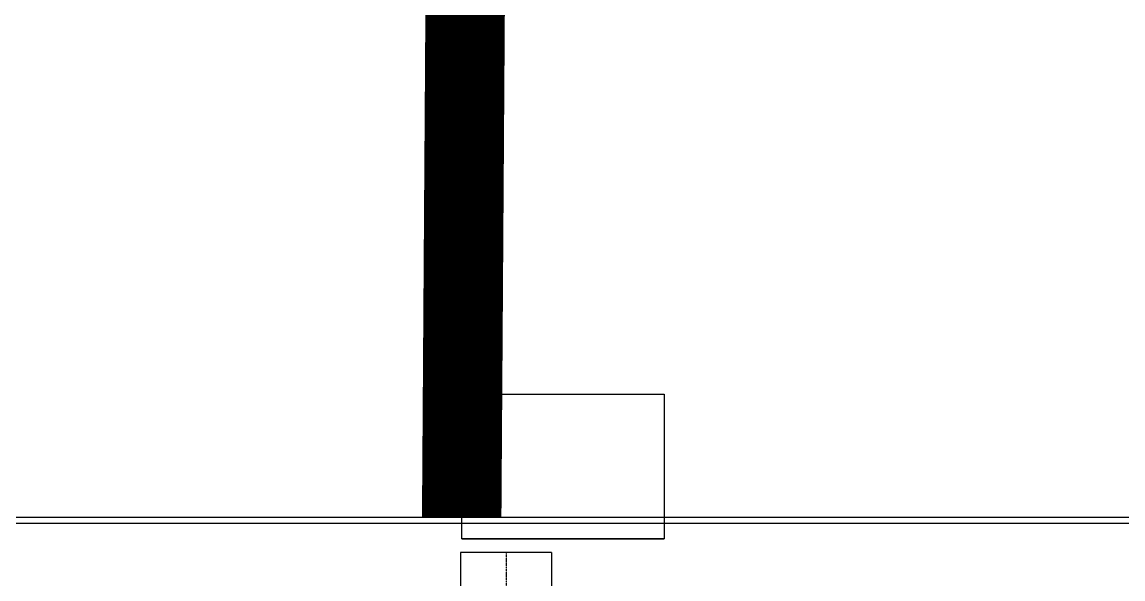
# Model space of a CAD drawing. Header units: millimetres. Extents: x -10011772 to -8149599, y 2847708 to 3434448.
# Drawn here: x -9496253 to -9491948, y 3166020 to 3168201 of the extents above; entities that cross this region are included whole.
import ezdxf

# ---------------------------------------------------------------- set-up
doc = ezdxf.new("R2010")
doc.units = ezdxf.units.MM
doc.linetypes.add('DASHDOT2', pattern=[0.5, 0.25, -0.125, 0, -0.125])
doc.layers.add('总平面底图', color=9, linetype='Continuous')
doc.layers.add('电气-接地设计-接地线', color=3, linetype='接地线')
doc.styles.add('EESLTYPE', font='TXT.shx')
doc.linetypes.add('接地线', pattern='A,500,["/",EESLTYPE,S=200,R=0,X=0,Y=-100],-200,60,-200', length=960)

# ---------------------------------------------------------------- blocks, each defined once
blk = doc.blocks.new('总平面底图 爆炸危险区 LOCATION I')
at = {"layer": '总平面底图', "linetype": 'Continuous'}
for p, q in [((227460.3, 119647.8), (227855.9, 119647.8)), ((227460.3, 119647.8), (227855.9, 119647.8)), ((227460.3, 119364.8), (227460.3, 119647.8)), ((227460.3, 119364.8), (227460.3, 119647.8)), ((227855.9, 119647.8), (227855.9, 119364.8)), ((227855.9, 119647.8), (227855.9, 119364.8)), ((232800, 119406.3), (226357, 119406.3)), ((227855.9, 119364.8), (227460.3, 119364.8)), ((227460.3, 119364.8), (227855.9, 119364.8)), ((227636, 119338.3), (227458, 119338.3)), ((227636, 119338.3), (227458, 119338.3)), ((227458, 119338.3), (227458, 119006.3)), ((227636, 119338.3), (227636, 119006.3))]:
    blk.add_line(p, q, dxfattribs=at)
at = {"layer": '总平面底图'}
blk.add_line((224298.7, 119395.6), (232798.7, 119395.6), dxfattribs=at)
at = {"layer": '总平面底图', "linetype": 'DASHDOT2'}
blk.add_line((227547, 119338.3), (227547, 118474.3), dxfattribs=at)
blk.add_line((227547, 119338.3), (227547, 118474.3), dxfattribs=at)

msp = doc.modelspace()

# ---------------------------------------------------------------- linework, layer by layer
at = {"layer": '电气-接地设计-接地线', "color": 1, "linetype": '接地线', "ltscale": 0.005, "const_width": 310.8}
msp.add_lwpolyline([(-9494392, 3187195), (-9494533.7, 3166260.5)], dxfattribs=at)

# ---------------------------------------------------------------- block references
at = {"layer": '总平面底图', "xscale": 2, "yscale": 2, "zscale": 2}
msp.add_blockref('总平面底图 爆炸危险区 LOCATION I', (-9949454.3, 2927447.9), dxfattribs=at)

doc.saveas('drawing.dxf')
